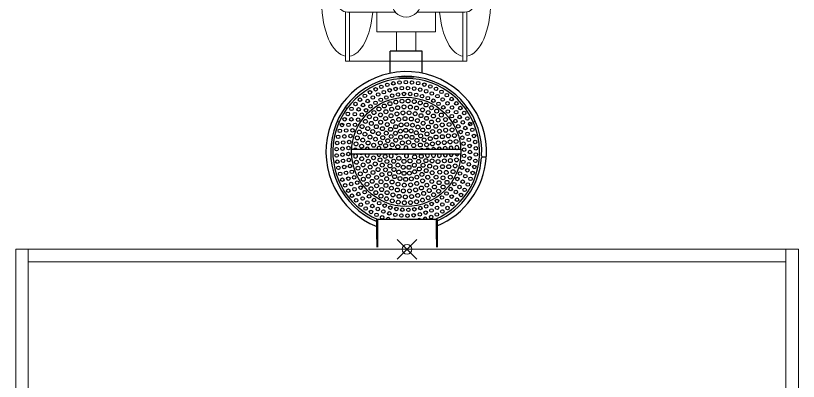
# Model space of a CAD drawing. Extents: x -3873 to 164127, y 7129 to 96529.
# Drawn here: x 46854 to 48854, y 62432 to 63366 of the extents above; entities that cross this region are included whole.
import ezdxf

# ---------------------------------------------------------------- set-up
doc = ezdxf.new("R2010")
doc.units = 0
doc.header["$PDMODE"] = 35
doc.header["$PDSIZE"] = 25
doc.layers.get('0').update_dxf_attribs({"linetype": 'CONTINUOUS'})
doc.layers.add('DIMENSION', color=4, linetype='CONTINUOUS')
doc.layers.add('KROMEKA', color=1, linetype='CONTINUOUS')
doc.layers.add('LAYOUT Kromeka', color=1, linetype='CONTINUOUS', lineweight=5)

# ---------------------------------------------------------------- blocks, each defined once
blk = doc.blocks.new('*U133')
at = {"ltscale": 20}
for p, q in [((9000, 1000), (10500, 1000)), ((9000, 1000), (10500, 1000)), ((10500, 1000), (10500, -1000)), ((10500, 1000), (10500, -1000)), ((9000, 968), (10468, 968)), ((9000, 968), (10500, 968)), ((10468, 968), (10468, -968)), ((10468, -968), (9000, -968)), ((10500, -968), (9000, -968)), ((10500, -1000), (9000, -1000)), ((10500, -1000), (9000, -1000))]:
    blk.add_line(p, q, dxfattribs=at)
blk.add_point((10500, 0), dxfattribs=at)
blk = doc.blocks.new('A$Ca5b949bf')
at = {"color": 0, "ltscale": 20}
for p, q in [((60.7, 300), (370.7, 300)), ((60.7, 174.5), (60.7, 300)), ((70.7, 300), (70.7, 175)), ((360.7, 175), (360.7, 300)), ((370.7, 300), (370.7, 174.5)), ((140.7, 225), (290.7, 225)), ((140.7, 175), (140.7, 225)), ((290.7, 175), (290.7, 225)), ((65.7, 175), (187.8, 175)), ((243.7, 175), (365.7, 175)), ((60.7, 0), (60.7, 125.5)), ((187.8, 125), (65.7, 125)), ((70.7, 125), (70.7, 0)), ((140.7, 75), (140.7, 125)), ((365.7, 125), (243.7, 125)), ((290.7, 75), (290.7, 125)), ((360.7, 0), (360.7, 125)), ((370.7, 125.5), (370.7, 0)), ((140.7, 75), (290.7, 75)), ((190.7, 25), (190.7, 75)), ((240.7, 25), (240.7, 75)), ((190.7, 25), (240.7, 25)), ((60.7, 0), (370.7, 0))]:
    blk.add_line(p, q, dxfattribs=at)
blk.add_circle((215.7, 150), 37.5, dxfattribs=at)
for centre, start, end in [((65.7, 150), 90, 270), ((365.7, 150), 270, 90)]:
    blk.add_arc(centre, 25, start, end, dxfattribs=at)
for centre, start_param, end_param in [((65.7, 150), 0.07606, 3.065532), ((65.7, 150), 4.894124, 6.206908), ((365.7, 150), 0.07606, 1.389062), ((365.7, 150), 3.21787, 6.206908), ((65.7, 150), 3.21787, 4.530654), ((365.7, 150), 1.752531, 3.065532)]:
    blk.add_ellipse(centre, major_axis=(0, 138.3), ratio=0.475025, start_param=start_param, end_param=end_param, dxfattribs=at)
blk = doc.blocks.new('A$Cac340b99')
at = {"layer": 'KROMEKA'}
for p, q in [((246, 500.1), (164, 500.1)), ((164, 444), (164, 500.1)), ((246, 444), (246, 500.1)), ((185.4, 435.1), (224.6, 435.1)), ((53.4, 353.5), (48.6, 356.2)), ((361.1, 356.6), (356.3, 353.8)), ((28.7, 321.6), (33.5, 318.8)), ((376.4, 319.2), (381.2, 321.9)), ((38.6, 315.8), (45.3, 312)), ((364.2, 312.1), (372, 316.6)), ((344.4, 249.1), (65.6, 249.1)), ((344.4, 237.1), (65.6, 237.1)), ((132, 70.1), (130, 70.1)), ((130, 20.1), (130, 70.1)), ((132, 70.1), (132, 20.1)), ((133, 70.1), (132, 70.1)), ((135.4, 70.1), (133, 70.1)), ((278.6, 70.1), (135.4, 70.1)), ((281, 70.1), (278.6, 70.1)), ((282, 70.1), (281, 70.1)), ((282, 20.1), (282, 70.1)), ((284, 70.1), (282, 70.1)), ((284, 70.1), (284, 20.1)), ((130, 20.1), (130, 0)), ((132, 20.1), (132, 0)), ((282, 20.1), (282, 0)), ((284, 20.1), (284, 0))]:
    blk.add_line(p, q, dxfattribs=at)
for centre, radius in [((172, 418), 4.5), ((187.8, 420.3), 4.5), ((203.8, 421.1), 4.5), ((219.7, 420.5), 4.5), ((235.6, 418.5), 4.5), ((126.7, 402.9), 4.5), ((141.3, 409.3), 4.5), ((147.7, 395.7), 4.5), ((156.5, 414.4), 4.5), ((162.7, 400.5), 4.5), ((178.1, 403.9), 4.5), ((193.7, 405.7), 4.5), ((209.5, 406), 4.5), ((225.2, 404.8), 4.5), ((240.7, 402.1), 4.5), ((251.2, 415), 4.5), ((255.9, 398), 4.5), ((266.4, 410.2), 4.5), ((281.1, 404), 4.5), ((295.2, 396.5), 4.5), ((205, 243.1), 139.5), ((87, 376.3), 4.5), ((99.4, 386.4), 4.5), ((112.6, 395.3), 4.5), ((119.5, 381.9), 4.5), ((133.3, 389.5), 4.5), ((139.9, 376), 4.5), ((154.1, 382.1), 4.5), ((168.9, 386.6), 4.5), ((184.1, 389.6), 4.5), ((199.5, 391), 4.5), ((215, 390.8), 4.5), ((230.4, 388.9), 4.5), ((245.5, 385.5), 4.5), ((260.2, 380.4), 4.5), ((270.6, 392.3), 4.5), ((284.7, 385.3), 4.5), ((298, 376.9), 4.5), ((308.6, 387.8), 4.5), ((321.2, 378), 4.5), ((75.5, 365.2), 4.5), ((94.4, 362.8), 4.5), ((106.5, 373), 4.5), ((113.7, 359.5), 4.5), ((126.3, 368.5), 4.5), ((148.9, 360.4), 5), ((163.4, 366.3), 5), ((178.5, 370.4), 5), ((183.4, 356.1), 5), ((194.1, 372.6), 5), ((199.3, 358), 5), ((209.8, 373), 5), ((215.4, 357.6), 5), ((225.4, 371.5), 5), ((231.2, 355.1), 5), ((240.7, 368.1), 5), ((255.5, 362.9), 5), ((269.6, 355.9), 5), ((274.2, 373.9), 4.5), ((287.5, 366), 4.5), ((299.9, 356.7), 4.5), ((310.5, 367.3), 4.5), ((322, 356.6), 4.5), ((332.8, 367), 4.5), ((55.8, 340.1), 4.5), ((65.1, 353.1), 4.5), ((73.5, 339.4), 4.5), ((83.4, 351.6), 4.5), ((91.4, 338), 4.5), ((102, 349.4), 4.5), ((122.4, 343.5), 5), ((135.1, 352.7), 5), ((139.3, 337.5), 5), ((153.1, 345.7), 5), ((166.2, 335.3), 5), ((167.9, 352), 5), ((181.1, 340.2), 5), ((196.6, 342.7), 5), ((212.3, 342.8), 5), ((227.8, 340.5), 5), ((242.8, 335.7), 5), ((246.6, 350.3), 5), ((261.1, 343.5), 5), ((282.7, 347.3), 5), ((294.7, 337.2), 5), ((311.3, 346.1), 4.5), ((332.4, 344.7), 4.5), ((343.4, 355.1), 4.5), ((352.9, 342.2), 4.5), ((47.7, 326.4), 4.5), ((64.8, 326.2), 4.5), ((82.1, 325.6), 4.5), ((100.8, 320.8), 5), ((110.9, 332.8), 5), ((115.9, 315.8), 5), ((126.8, 327.5), 5), ((139.6, 318.8), 5), ((152.3, 328.1), 5), ((170.5, 320.8), 5), ((185.9, 325.9), 5), ((201.9, 328), 5), ((218, 327.1), 5), ((233.7, 323.1), 5), ((248.3, 316.2), 5), ((256.8, 328.7), 5), ((269.5, 319.5), 5), ((274.5, 334.7), 5), ((286.6, 324.2), 5), ((305.4, 325.7), 5), ((321.4, 334.5), 4.5), ((330.4, 321.8), 4.5), ((341.6, 332), 4.5), ((349.6, 318.4), 4.5), ((361.2, 328.5), 4.5), ((35.3, 296.9), 4.5), ((40.8, 311.9), 4.5), ((51.4, 297.7), 4.5), ((57.4, 312.3), 4.5), ((67.7, 298.3), 4.5), ((74.2, 312.3), 4.5), ((92.2, 307.7), 5), ((106.6, 302.6), 5), ((128.6, 307.6), 5), ((144.1, 302.4), 5), ((156.5, 312.9), 5), ((165, 300.6), 5), ((177.9, 307.6), 5), ((190.2, 296.1), 5), ((191.9, 311.9), 5), ((203.8, 298.1), 5), ((206.4, 313.1), 5), ((217.5, 296.7), 5), ((221, 311.3), 5), ((234.8, 306.5), 5), ((247.3, 298.9), 5), ((261.4, 306.7), 5), ((280.7, 308.5), 5), ((290, 295.8), 5), ((297.1, 312), 5), ((305.8, 298.5), 5), ((314.6, 313), 5), ((322.2, 299.3), 5), ((337.9, 308.2), 4.5), ((356.2, 304.1), 4.5), ((368.2, 314.2), 4.5), ((373.9, 299.3), 4.5), ((31.2, 281.5), 4.5), ((46.9, 282.6), 4.5), ((62.7, 283.6), 4.5), ((80, 278.8), 5), ((85.2, 293.6), 5), ((99.3, 288.4), 5), ((112.4, 280.9), 5), ((119.4, 294.9), 5), ((126.4, 275.6), 5), ((134, 289.8), 5), ((145.1, 279.3), 5), ((154, 291), 5), ((166.5, 282.4), 5), ((177.5, 290.7), 5), ((190.9, 280.5), 5), ((205.3, 283.1), 5), ((219.8, 280.3), 5), ((230.5, 291.9), 5), ((241.8, 284), 5), ((258, 288.9), 5), ((266.3, 276.8), 5), ((272.4, 294.9), 5), ((281, 281.2), 5), ((297.2, 281.9), 5), ((312.5, 284), 5), ((328.2, 284.7), 5), ((344, 294), 4.5), ((348.5, 279.2), 4.5), ((361.4, 289.2), 4.5), ((378.3, 283.9), 4.5), ((28.4, 265.8), 4.5), ((43.8, 267.2), 4.5), ((59.2, 268.5), 4.5), ((76.6, 263.5), 5), ((90.9, 257.5), 5), ((94, 273.2), 5), ((107.6, 265.9), 5), ((121.7, 260.1), 5), ((138.9, 266.1), 5), ((152.3, 259), 5), ((157.9, 271.6), 5), ((169.3, 261.2), 5), ((178.3, 272.9), 5), ((183.6, 256), 5.22), ((195.3, 266.1), 5.22), ((210.7, 267.4), 5.22), ((223.9, 259.4), 5.22), ((232.2, 272.4), 5), ((241, 260.6), 5), ((250.8, 273.6), 5), ((256.9, 261.2), 5), ((272, 263.4), 5), ((286.8, 266.1), 5), ((302.1, 267), 5), ((317.1, 268.6), 5), ((332.3, 269.6), 5), ((351.5, 264), 4.5), ((365.1, 273.9), 4.5), ((367.3, 258.3), 4.5), ((381.2, 268.2), 4.5), ((27.1, 249.9), 4.5), ((42.2, 251.5), 4.5), ((42.2, 235.8), 4.5), ((57.1, 237.6), 4.5), ((57.3, 253.1), 4.5), ((352.9, 248.6), 4.5), ((368, 242.6), 4.5), ((382.8, 252.3), 4.5), ((382.9, 236.4), 4.5), ((27.2, 233.9), 4.5), ((28.8, 218), 4.5), ((43.6, 220.1), 4.5), ((58.5, 222.2), 4.5), ((77.7, 216.6), 5), ((91.4, 225.5), 5), ((107.9, 219.2), 5), ((121.4, 227.9), 5), ((138, 222.8), 5), ((151.2, 231.6), 5), ((155.7, 218.6), 5), ((172.9, 219.3), 5), ((186.1, 226.8), 5.22), ((199.3, 218.8), 5.22), ((214.7, 220.1), 5.22), ((226.4, 230.2), 5.22), ((236.7, 218.7), 5), ((243.4, 231.8), 5), ((255.3, 220.7), 5), ((271.1, 220.1), 5), ((286.3, 218.3), 5), ((302.4, 220.3), 5), ((317.8, 220.8), 5), ((333.4, 222.7), 5), ((350.8, 217.7), 4.5), ((352.7, 233.1), 4.5), ((367.2, 226.8), 4.5), ((381.6, 220.4), 4.5), ((31.7, 202.3), 4.5), ((46.6, 204.6), 4.5), ((61.5, 207), 4.5), ((81.8, 201.5), 5), ((94.9, 209.8), 5), ((112.8, 204.3), 5), ((125.7, 212.4), 5), ((133, 197.9), 5), ((143.7, 209.4), 5), ((152, 197.3), 5), ((163.4, 207.2), 5), ((173.6, 197.9), 5), ((183.7, 209.3), 5), ((197.3, 203.8), 5), ((212, 203.7), 5), ((225.8, 208.9), 5), ((238.3, 199.3), 5), ((248.1, 209), 5), ((256, 195.2), 5), ((264.9, 206.9), 5), ((280.1, 203.3), 5), ((297.6, 205.4), 5), ((313.6, 205.3), 5), ((330, 207.4), 5), ((347.3, 202.6), 4.5), ((361, 196), 4.5), ((364.9, 211.2), 4.5), ((378.8, 204.7), 4.5), ((36.1, 186.9), 4.5), ((51.1, 189.5), 4.5), ((66, 192.2), 4.5), ((72.1, 178), 4.5), ((87.8, 187), 5), ((100.6, 194.8), 5), ((108.4, 180.8), 5), ((120, 190.4), 5), ((129.3, 177.7), 5), ((142.8, 185.1), 5), ((162.7, 187.3), 5), ((175.2, 179.8), 5), ((185.8, 191.5), 5), ((199.3, 188.4), 5), ((213.1, 188.7), 5), ((226.3, 192.4), 5), ((232.1, 178.6), 5), ((245, 185.6), 5), ((259.9, 178.3), 5), ((271.2, 189.8), 5), ((281.4, 178.6), 5), ((290.6, 191.3), 5), ((299, 176.8), 5), ((307.3, 190.6), 5), ((317.8, 178.5), 5), ((324.8, 192.6), 5), ((342.3, 187.9), 4.5), ((355.8, 181.1), 4.5), ((374.7, 189.3), 4.5), ((41.8, 172), 4.5), ((48.8, 157.7), 4.5), ((56.9, 174.9), 4.5), ((64.2, 160.9), 4.5), ((79.6, 164.4), 4.5), ((95.4, 173.2), 5), ((104.6, 160.5), 5), ((118, 167.9), 5), ((129.3, 156.5), 5), ((140.5, 166.7), 5), ((153.2, 157.5), 5), ((154.9, 174.4), 5), ((168.8, 166.2), 5), ((184, 160.7), 5), ((189, 174.9), 5), ((200, 158.2), 5), ((203.6, 173.1), 5), ((216.2, 158.8), 5), ((218.1, 174.3), 5), ((231.9, 162.5), 5), ((246.7, 169), 5), ((257.7, 158.1), 5), ((270.4, 167.4), 5), ((288.9, 164.4), 5), ((309.2, 165.4), 5), ((327.9, 160.6), 4.5), ((335.8, 173.9), 4.5), ((349.1, 166.9), 4.5), ((362.3, 159.8), 4.5), ((369.2, 174.3), 4.5), ((57.1, 144), 4.5), ((72.8, 147.7), 4.5), ((88.6, 151.8), 4.5), ((98.7, 140.1), 4.5), ((115.3, 149), 5), ((127.3, 138.9), 5), ((142.1, 146.9), 5), ((156.1, 139), 5), ((167.2, 150.5), 5), ((182.2, 145.7), 5), ((197.7, 143.4), 5), ((213.4, 143.5), 5), ((228.9, 146), 5), ((243.8, 150.9), 5), ((249.6, 137.1), 5), ((263.9, 144.3), 5), ((277.1, 153.5), 5), ((287.6, 142.7), 5), ((299.1, 153.4), 5), ((308, 136.8), 4.5), ((318.6, 148.2), 4.5), ((331.7, 140.6), 4.5), ((341, 153.3), 4.5), ((354.2, 146.1), 4.5), ((66.6, 131.2), 4.5), ((77.2, 119.2), 4.5), ((82.6, 135.4), 4.5), ((93.6, 124.1), 4.5), ((110.1, 129.5), 4.5), ((122.5, 120.2), 4.5), ((140.4, 130.3), 5), ((154.5, 123.3), 5), ((169.3, 118.1), 5), ((171, 133.2), 5), ((186.7, 129.6), 5), ((202.6, 128.1), 5), ((218.7, 128.9), 5), ((231.5, 115.8), 5), ((234.4, 131.9), 5), ((246.6, 119.9), 5), ((261.1, 125.9), 5), ((274.9, 133.5), 5), ((283.7, 117.7), 4.5), ((296.3, 126.7), 4.5), ((309.7, 118.2), 4.5), ((321.3, 128.9), 4.5), ((334.5, 121), 4.5), ((344.9, 133.1), 4.5), ((88.8, 108.2), 4.5), ((101.4, 98.4), 4.5), ((105.6, 113.9), 4.5), ((118.5, 104.9), 4.5), ((132.3, 97.2), 4.5), ((135.8, 112.3), 4.5), ((149.8, 105.8), 4.5), ((164.5, 100.8), 4.5), ((179.6, 97.3), 4.5), ((184.6, 114.7), 5), ((200.2, 113.2), 5), ((215.9, 113.6), 5), ((225.9, 96.6), 4.5), ((241.1, 99.6), 4.5), ((255.9, 104.1), 4.5), ((270.1, 110.2), 4.5), ((283.7, 100.4), 4.5), ((297.1, 108.6), 4.5), ((310.6, 99.8), 4.5), ((323, 109.9), 4.5), ((114.8, 89.7), 4.5), ((128.9, 82.2), 4.5), ((143.6, 76), 4.5), ((146.7, 90.9), 4.5), ((161.6, 86), 4.5), ((177, 82.5), 4.5), ((192.6, 80.6), 4.5), ((195, 95.4), 4.5), ((208.4, 80.1), 4.5), ((210.5, 95.2), 4.5), ((224.1, 81.2), 4.5), ((239.6, 83.8), 4.5), ((254.8, 87.9), 4.5), ((268.7, 76.9), 4.5), ((269.6, 93.4), 4.5), ((283.3, 83.3), 4.5), ((297.4, 90.9), 4.5)]:
    blk.add_circle(centre, radius, dxfattribs=at)
for centre, radius, start, end in [((205, 243.1), 205, 356.9114, 248.5399), ((205, 243.1), 193, 356.9346, 247.1325), ((205, 243.1), 187.5, 292.6809, 247.3191), ((75.1, 247.9), 5, 14.2149, 165.7851), ((105.3, 250.4), 5, 345.0463, 194.9537), ((135.5, 251.9), 5, 326.6342, 213.3658), ((150, 245.4), 5, 47.9939, 132.0061), ((165.2, 247.1), 5, 23.3201, 156.6799), ((204.2, 253.1), 5.22, 310.5435, 229.4565), ((215, 243.9), 5.22, 81.4948, 98.5052), ((229.9, 245.2), 5.22, 48.3705, 131.6295), ((244.9, 246.5), 5, 31.8629, 148.1371), ((259.8, 247.7), 5, 16.0125, 163.9875), ((274.8, 249), 5, 1.3641, 178.6359), ((289.7, 250.2), 5, 346.8068, 193.1932), ((304.6, 251.5), 5, 331.2965, 208.7035), ((319.6, 252.8), 5, 312.9189, 227.0811), ((334.5, 254), 5, 280.1466, 259.8534), ((75.5, 232.2), 5, 100.1466, 79.8534), ((90, 241.5), 5, 240.5885, 299.4115), ((105.4, 234.7), 5, 151.2965, 28.7035), ((135.2, 237.2), 5, 181.3641, 358.6359), ((166.4, 232.5), 5, 112.2613, 67.7387), ((180.1, 241), 5.22, 228.3705, 311.6295), ((195, 242.3), 5.22, 261.4948, 278.5052), ((205.8, 233.1), 5.22, 130.5435, 49.4565), ((259.2, 233.9), 5, 140.8909, 39.1091), ((274.5, 234.4), 5, 146.6342, 33.3658), ((205, 243.1), 193, 294.1625, 355.4713), ((205, 243.1), 205, 292.6665, 355.4945), ((289.5, 234.1), 5, 142.8811, 37.1189), ((304.7, 235.8), 5, 165.0463, 14.9537), ((319.8, 236.7), 5, 175.6326, 4.3674), ((334.9, 238.3), 5, 194.2149, 345.7851), ((399.4, 227.7), 2, 86.059, 175.4713), ((399.7, 232.7), 2, 176.9346, 266.3469), ((205, 243.1), 200, 356.059, 356.3469), ((407.4, 227.2), 2, 355.4945, 86.059), ((407.7, 232.2), 2, 266.3469, 356.9114), ((158.8, 71.2), 4.5, 345.9965, 194.0035), ((174.4, 67.7), 4.5, 31.5802, 148.4198), ((190.3, 65.7), 4.5, 77.3209, 102.6791), ((222.2, 65.9), 4.5, 67.8527, 112.1473), ((238, 68.2), 4.5, 25.1693, 154.8307), ((253.5, 71.9), 4.5, 337.1335, 202.8665)]:
    blk.add_arc(centre, radius, start, end, dxfattribs=at)
for points, knots in [([(407.5, 229.2), (407.5, 229.2), (407.5, 229.2), (407.2, 229.2), (406.6, 229.2), (405.2, 229.3), (404.4, 229.4), (402.6, 229.5), (401.8, 229.5), (400.4, 229.6), (399.9, 229.7), (399.6, 229.7), (399.5, 229.7), (399.5, 229.7)], [-1.570801, -1.570801, -1.570801, -1.570801, -1.313172, -1.313172, -0.651304, -0.651304, 0.011861, 0.011861, 0.654401, 0.654401, 1.288083, 1.288083, 1.570783, 1.570783, 1.570783, 1.570783]), ([(399.6, 230.7), (399.6, 230.7), (399.7, 230.7), (400.2, 230.6), (400.6, 230.6), (401.9, 230.5), (402.8, 230.5), (404.4, 230.4), (405.3, 230.3), (406.7, 230.2), (407.2, 230.2), (407.5, 230.2), (407.6, 230.2), (407.6, 230.2)], [-1.5708, -1.5708, -1.5708, -1.5708, -1.195604, -1.195604, -0.620343, -0.620343, -0.001616, -0.001616, 0.629212, 0.629212, 1.294417, 1.294417, 1.570785, 1.570785, 1.570785, 1.570785])]:
    blk.add_open_spline(points, degree=3, knots=knots, dxfattribs=at)

msp = doc.modelspace()

# ---------------------------------------------------------------- block references
at = {"layer": 'DIMENSION', "color": 4, "linetype": 'Continuous', "ltscale": 20}
msp.add_blockref('A$Cac340b99', (47647.5, 62775.2), dxfattribs=at)
at = {"layer": 'LAYOUT Kromeka', "linetype": 'Continuous', "ltscale": 20}
msp.add_blockref('A$Ca5b949bf', (47636.7, 63250.3), dxfattribs=at)
at = {"layer": 'LAYOUT Kromeka', "ltscale": 20, "rotation": 90}
msp.add_blockref('*U133', (47854.5, 52269.5), dxfattribs=at)

doc.saveas('drawing.dxf')
